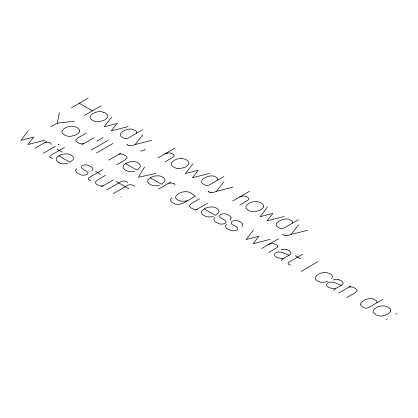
<?xml version="1.0" encoding="UTF-8"?>
<svg xmlns="http://www.w3.org/2000/svg" width="418" height="418" viewBox="0 0 418 418"><rect width="100%" height="100%" fill="white"/><g stroke="black" fill="none" stroke-linecap="round" stroke-linejoin="round"><path stroke-width="0.63" d="M360.692 304.137L360.729 304.837A6.62 3.819 0 0 0 361.398 306.122L364.224 307.841A4.493 2.597 0 0 0 365.766 308.103L367.84 307.993L382.82 299.361M136.728 133.138L136.613 131.895A5.815 3.36 0 0 0 135.834 130.803L132.877 129.319A5.737 3.313 0 0 0 130.97 129.031L128.906 129.125A8.694 5.021 0 0 0 127.83 129.303L124.324 130.505L121.518 132.396A8.548 4.932 0 0 0 120.436 134.559L120.483 135.254A6.62 3.819 0 0 0 121.147 136.54L123.974 138.264A4.493 2.597 0 0 0 125.52 138.525L127.594 138.415L142.575 129.779M217.877 179.991L217.762 178.742A5.815 3.36 0 0 0 216.984 177.655L214.026 176.171A5.737 3.313 0 0 0 212.125 175.884L210.055 175.978A8.694 5.021 0 0 0 208.979 176.156L205.473 177.357L202.667 179.244A8.548 4.932 0 0 0 201.586 181.407L201.633 182.107A6.62 3.819 0 0 0 202.296 183.392L205.123 185.111A4.493 2.597 0 0 0 206.67 185.373L208.744 185.263L223.724 176.631M292.543 223.102L292.428 221.853A5.815 3.36 0 0 0 291.649 220.767L288.692 219.278A5.737 3.313 0 0 0 286.79 218.99L284.721 219.084A8.694 5.021 0 0 0 283.644 219.262L280.138 220.469L277.333 222.355A8.548 4.932 0 0 0 276.256 224.518L276.298 225.213A6.62 3.819 0 0 0 276.962 226.499L279.788 228.223A4.493 2.597 0 0 0 281.335 228.484L283.409 228.374L298.389 219.737M376.973 302.721L376.864 301.472A5.815 3.36 0 0 0 376.08 300.385L373.122 298.901A5.737 3.313 0 0 0 371.221 298.614L369.157 298.708A8.694 5.021 0 0 0 368.075 298.886L364.574 300.087L361.769 301.974A8.548 4.932 0 0 0 360.687 304.137M57.282 123.164L59.434 112.567M144.555 167.048L138.368 177.258L155.689 173.48M92.012 170.988L92.942 168.846A6.453 3.725 0 0 0 92.127 167.508L90.612 166.395A15.335 8.851 0 0 0 89.755 165.936L88.062 165.23A4.237 2.451 0 0 0 87.184 165.011L86.212 164.901A5.659 3.271 0 0 0 85.157 164.906L83.872 165.1A3.84 2.215 0 0 0 83.051 165.382L81.656 166.354L81.421 167.628A4.708 2.717 0 0 0 81.75 168.36L84.196 170.006A10.131 5.847 0 0 1 85.967 170.727L87.9 172.368L87.764 173.684A4.431 2.56 0 0 1 86.834 174.458L85.058 175.069L83.015 175.194A5.549 3.203 0 0 1 81.332 174.98L77.424 173.219A9.593 5.538 0 0 1 76.144 172.012L75.658 170.278L76.818 168.579M230.177 219.878L231.107 217.741M241.844 226.619L242.774 224.476A6.453 3.725 0 0 0 241.959 223.139L240.444 222.026A15.335 8.851 0 0 0 239.587 221.561L237.894 220.861A4.237 2.451 0 0 0 237.016 220.641L236.045 220.532A5.659 3.271 0 0 0 234.989 220.537L233.704 220.73A3.84 2.215 0 0 0 232.883 221.007L231.488 221.984L231.253 223.259A4.708 2.717 0 0 0 231.582 223.991L234.028 225.636A10.131 5.847 0 0 1 235.799 226.357L237.732 227.998L237.596 229.315A4.431 2.56 0 0 1 236.666 230.088L234.89 230.699L232.847 230.825A5.549 3.203 0 0 1 231.164 230.611L227.256 228.85A9.593 5.538 0 0 1 225.976 227.643L225.49 225.908L226.65 224.21M28.34 130.604L20.9 140.385L33.727 137.073L27.865 144.544L44.925 140.182M111.684 116.977L104.244 126.758L117.071 123.441L111.214 130.912L128.269 126.549M192.834 163.83L185.393 173.611L198.221 170.293L192.364 177.765L209.418 173.402M267.499 206.936L260.064 216.717L272.886 213.399L267.029 220.871L284.083 216.514M253.574 229.769L246.139 239.551L258.961 236.238L253.104 243.71L270.159 239.347M142.825 134.899L135.071 144.612L133.546 145.119A12.54 7.237 0 0 1 133.285 145.192L131.936 145.563A3.543 2.043 0 0 1 130.489 145.73A4.028 2.325 0 0 1 129.021 145.6M223.975 181.752L216.221 191.465L214.695 191.966A12.54 7.237 0 0 1 214.434 192.045L213.086 192.411A3.543 2.043 0 0 1 211.639 192.583M298.645 224.858L290.886 234.571L289.36 235.078A12.54 7.237 0 0 1 289.104 235.151L287.751 235.522A3.543 2.043 0 0 1 286.304 235.689M214.983 217.475L213.823 219.168L214.314 220.908A9.593 5.538 0 0 0 215.594 222.115L219.497 223.876A5.549 3.203 0 0 0 221.179 224.09L223.222 223.964L224.999 223.353A4.431 2.56 0 0 0 225.929 222.58L226.065 221.263L224.132 219.617A10.131 5.847 0 0 0 222.366 218.896L219.91 217.255A4.708 2.717 0 0 1 219.586 216.524L219.821 215.249L221.216 214.272A3.84 2.215 0 0 1 222.036 213.995L223.322 213.802A5.659 3.271 0 0 1 224.377 213.797L225.349 213.901A4.237 2.451 0 0 1 226.227 214.12L227.92 214.826A15.335 8.851 0 0 1 228.777 215.291L230.292 216.404A6.453 3.725 0 0 1 231.112 217.741M327.743 281.11L325.507 281.998L321.494 282.343A5.303 3.062 0 0 1 320.616 282.228L317.178 280.917L315.595 279.313A8.438 4.875 0 0 1 315.266 277.589L316.395 275.765A15.544 8.977 0 0 1 318.903 273.989L322.09 272.745L324.953 272.431A11.882 6.86 0 0 1 326.939 272.708A12.963 7.487 0 0 1 327.749 272.886L330.638 274.036A8.569 4.948 0 0 1 331.939 275.128L332.357 275.749A4.488 2.592 0 0 1 332.503 276.382L331.887 278.189A15.382 8.883 0 0 1 331.568 278.623M171.981 197.886L170.549 199.104A4.311 2.487 0 0 0 170.293 199.935C171.046 202.934 174.828 204.021 177.535 204.433A5.298 3.057 0 0 0 179.087 204.418L183.695 202.934L195.352 196.246L190.953 193.001A16.668 9.624 0 0 0 189.798 192.452L189.511 192.327A5.957 3.438 0 0 0 187.604 191.805L184.975 191.705A10.048 5.8 0 0 0 183.779 191.82A9.154 5.288 0 0 0 181.652 192.27L179.327 193.194A14.17 8.182 0 0 0 178.381 193.727L176.49 195.29A8.323 4.807 0 0 0 175.691 196.998L175.712 197.683A6.296 3.637 0 0 0 176.349 198.958L178.685 200.535A6.698 3.866 0 0 0 180.179 201.001L183.784 201.272L187.416 200.828M71.421 107.807L88.135 98.157M50.834 126.842L57.203 123.164L74.373 121.236M84.53 115.373L101.24 105.728M34.757 148.39L46.873 141.394M43.253 153.291L55.369 146.3M86.103 133.17L77.774 138.013L75.877 140.035A3.94 2.273 0 0 0 75.867 140.699L77.079 142.204L79.843 143.52A5.45 3.145 0 0 0 81.672 143.787L83.657 143.688M64.461 147.449L50.468 155.533L49.899 156.097L49.799 156.954M81.876 144.717L93.987 137.726M96.919 141.164L103.084 137.606M91.213 150.062L107.849 140.443M96.37 153.04L113.006 143.421M108.675 160.188L120.786 153.197M102.865 169.619L88.867 177.702L88.318 178.23L88.203 179.129A4.008 2.315 0 0 0 89.201 179.959M116.69 164.817L124.982 159.995L126.926 157.988A3.945 2.278 0 0 0 126.947 157.32L125.724 155.794L122.929 154.446A5.873 3.391 0 0 0 121.074 154.143L119.057 154.195M105.592 175.294L97.258 180.142L95.361 182.159A3.94 2.273 0 0 0 95.351 182.823L96.563 184.328L99.327 185.644A5.45 3.145 0 0 0 101.156 185.911L103.147 185.811M101.36 186.841L113.477 179.85M158.072 157.863L174.902 148.15M106.71 189.929L121.131 181.605A3.354 1.938 0 0 1 122.74 181.088L123.749 181.025A5.638 3.255 0 0 1 124.397 181.046L124.998 181.109A3.861 2.231 0 0 1 126.816 181.689L126.926 181.788A10.518 6.071 0 0 1 127.135 181.992L127.83 182.723M165.131 161.938L173.815 156.672A2.492 1.437 0 0 0 174.201 155.909A4.128 2.383 0 0 0 173.705 154.77M113.194 193.675L127.615 185.346A3.354 1.938 0 0 1 129.219 184.834L130.228 184.766A5.638 3.255 0 0 1 130.876 184.793L131.482 184.855A3.861 2.231 0 0 1 133.3 185.435L133.41 185.529A10.518 6.071 0 0 1 133.619 185.733L134.314 186.465M120.661 197.014L121.016 196.805M158.647 189.04L170.758 182.044M199.632 198.717L191.303 203.561L189.406 205.578A3.94 2.273 0 0 0 189.396 206.241L190.608 207.746L193.372 209.063A5.45 3.145 0 0 0 195.201 209.334L197.186 209.23M195.405 210.264L207.516 203.268M232.742 200.974L249.567 191.256M239.796 205.045L248.485 199.783A2.492 1.437 0 0 0 248.867 199.015A4.128 2.383 0 0 0 248.376 197.876A7.425 4.284 0 0 0 246.583 196.726A5.685 3.281 0 0 0 244.211 196.094A5.7 3.292 0 0 0 241.708 196.235M261.626 248.522L278.451 238.809M268.68 252.597L277.369 247.331A2.492 1.437 0 0 0 277.756 246.568M300.667 239.19L301.023 238.986M302.752 254.149L288.76 262.232L288.19 262.802L288.096 263.659A4.008 2.315 0 0 0 289.094 264.489A8.193 4.729 0 0 0 290.139 265.038L290.677 265.211M301.19 271.334L317.899 261.689M338.711 293.002L350.827 286.006M346.726 297.626L355.018 292.804L356.967 290.803A3.945 2.278 0 0 0 356.982 290.129L355.76 288.603L352.964 287.255A5.873 3.391 0 0 0 351.11 286.952L349.093 287.004M386.195 319.843L387.188 319.268M395.877 314.252L397.1 313.547M281.162 249.948L282.599 249.374A2.811 1.625 0 0 1 283.775 249.264M333.298 280.05L334.734 279.475A2.811 1.625 0 0 1 335.91 279.365A4.755 2.743 0 0 1 338.428 279.705M240.355 196.659L240.575 196.554A3.438 1.985 0 0 1 241.693 196.209M165.413 153.683L165.909 153.443A3.438 1.985 0 0 1 167.028 153.103M268.967 244.342L268.455 244.582M165.194 153.787L164.927 153.913M239.859 196.894L239.592 197.019M135.108 144.576L151.744 140.312M216.258 191.428L232.894 187.159M290.923 234.535L307.559 230.271M45.05 142.475L49.178 142.501A2.795 1.615 0 0 1 49.789 142.768M168.935 183.126L173.062 183.152A2.795 1.615 0 0 1 173.674 183.418M283.101 258.747L277.803 257.812A7.822 4.514 0 0 1 276.528 257.216L275.002 256.035A5.523 3.187 0 0 1 274.427 254.912L274.412 254.609A4.039 2.336 0 0 1 274.741 253.742L275.457 253.078A6.233 3.6 0 0 1 276.084 252.702L277.045 252.3A4.279 2.471 0 0 1 278.649 252.012L280.123 252.054A6.442 3.72 0 0 1 282.27 252.519A15.111 8.726 0 0 1 283.315 252.921M335.236 288.843L329.938 287.908A7.822 4.514 0 0 1 328.663 287.318L327.137 286.131A5.523 3.187 0 0 1 326.557 285.013L326.547 284.71A4.039 2.336 0 0 1 326.876 283.843L327.592 283.179A6.233 3.6 0 0 1 328.214 282.798L329.18 282.401A4.279 2.471 0 0 1 330.779 282.113L332.253 282.155A6.442 3.72 0 0 1 334.405 282.62A15.111 8.726 0 0 1 335.445 283.023L341.093 285.332M140.495 150.908L140.976 150.945A3.386 1.954 0 0 0 142.371 150.841L144.44 149.978L145.323 148.902M177.42 168.459L178.486 168.59A6.657 3.846 0 0 0 180.085 168.6L184.871 167.289A16.265 9.389 0 0 0 186.261 166.526L188.351 164.671A7.67 4.431 0 0 0 188.863 163.36L188.873 162.884A6.902 3.987 0 0 0 188.361 161.536L187.039 160.293A10.69 6.176 0 0 0 186.13 159.744L184.631 159.091A7.618 4.399 0 0 0 181.255 158.479M52.386 158.506L51.853 158.333A8.193 4.729 0 0 1 50.787 157.795A4.008 2.315 0 0 1 49.773 156.964M90.79 180.68L90.251 180.503A8.193 4.729 0 0 1 89.191 179.97M288.958 255.231L283.315 252.921M103.481 112.238L104.981 112.891A10.69 6.176 0 0 1 105.89 113.44L107.212 114.689A6.902 3.987 0 0 1 107.724 116.032L107.708 116.507A7.67 4.431 0 0 1 107.201 117.819L105.111 119.679A16.265 9.389 0 0 1 103.721 120.436L98.935 121.748A6.657 3.846 0 0 1 97.337 121.737L96.271 121.612A8.564 4.943 0 0 1 92.618 120.353L90.455 118.446A6.636 3.83 0 0 1 90.105 117.301A6.965 4.023 0 0 1 90.178 116.606A7.613 4.394 0 0 1 90.44 115.953C92.179 113.377 95.393 112.128 98.371 111.69A6.73 3.882 0 0 1 100.106 111.632A7.618 4.399 0 0 1 103.486 112.238M59.795 163.072L62.392 163.84L65.626 163.83A31.491 18.183 0 0 0 68.066 163.323M79.305 103.256L92.415 110.822M295.291 255.795L300.511 258.81M125.719 163.6L136.916 170.063L139.884 167.477A8.329 4.807 0 0 0 140.218 166.876A6.124 3.532 0 0 0 140.401 166.056L140.323 165.408A7.336 4.237 0 0 0 139.236 163.757L139.011 163.569A9.504 5.486 0 0 0 136.832 162.309L136.514 162.189A7.278 4.201 0 0 0 134.1 161.609L129.956 161.844L126.837 162.91A44.46 25.67 0 0 0 125.165 163.913L123.937 164.901A7.325 4.232 0 0 0 123.242 165.983L123.132 167.686A6.479 3.741 0 0 0 123.785 168.872L124.24 169.311A12.065 6.965 0 0 0 126.68 170.81L129.277 171.584L132.511 171.568A31.491 18.183 0 0 0 134.951 171.066M150.302 177.796L161.5 184.26L164.467 181.668A8.329 4.807 0 0 0 164.802 181.072A6.124 3.532 0 0 0 164.985 180.247L164.906 179.604A7.336 4.237 0 0 0 163.814 177.948L163.595 177.76A9.504 5.486 0 0 0 161.416 176.5L161.097 176.38A7.278 4.201 0 0 0 158.683 175.8L154.54 176.041L151.421 177.101A44.46 25.67 0 0 0 149.749 178.11L148.521 179.097A7.325 4.232 0 0 0 147.82 180.179L147.711 181.877A6.479 3.741 0 0 0 148.369 183.063L148.824 183.502A12.065 6.965 0 0 0 151.264 185.007L153.861 185.775L157.095 185.764A31.491 18.183 0 0 0 159.535 185.258M204.245 208.937L215.442 215.401L218.41 212.814A8.329 4.807 0 0 0 218.745 212.213A6.124 3.532 0 0 0 218.927 211.388L218.844 210.745A7.336 4.237 0 0 0 217.757 209.089L217.538 208.906A9.504 5.486 0 0 0 215.359 207.647L215.04 207.521A7.278 4.201 0 0 0 212.626 206.947L208.483 207.182L205.363 208.242A44.46 25.67 0 0 0 203.691 209.251L202.464 210.238A7.325 4.232 0 0 0 201.763 211.32L201.654 213.023A6.479 3.741 0 0 0 202.312 214.209L202.767 214.643A12.065 6.965 0 0 0 205.207 216.148L207.803 216.921L211.038 216.905A31.491 18.183 0 0 0 213.478 216.404M116.136 181.412L122.239 184.939M122.62 185.158L128.723 188.68M57 149.095L62.219 152.11M95.403 171.265L100.623 174.28M58.833 155.862L70.025 162.325L72.998 159.733A8.329 4.807 0 0 0 73.333 159.138A6.124 3.532 0 0 0 73.516 158.312L73.432 157.67A7.336 4.237 0 0 0 72.345 156.013L72.121 155.825A9.504 5.486 0 0 0 69.947 154.566L69.628 154.446A7.278 4.201 0 0 0 67.214 153.866L63.071 154.106L59.952 155.167A44.46 25.67 0 0 0 58.28 156.175L57.052 157.163A7.325 4.232 0 0 0 56.352 158.244L56.242 159.942A6.479 3.741 0 0 0 56.9 161.129L57.355 161.567A12.065 6.965 0 0 0 59.795 163.072M289.507 250.915L289.648 250.999A6.667 3.851 0 0 1 290.176 251.333L291.032 253.047A3.955 2.283 0 0 1 290.808 253.825L290.04 254.614A17.504 10.105 0 0 1 289.141 255.189L283.2 258.643A10.91 6.296 0 0 0 282.15 259.447L281.925 259.677A6.359 3.673 0 0 0 281.366 260.451M283.043 234.582L282.746 234.169M208.378 191.475L208.08 191.057M127.197 144.586L126.931 144.21M49.826 142.752A5.784 3.339 0 0 1 51.189 144.372M333.496 290.552A6.359 3.673 0 0 1 334.066 289.773L334.29 289.549A10.91 6.296 0 0 1 335.34 288.744L341.281 285.29A17.504 10.105 0 0 0 342.175 284.715L342.943 283.926A3.955 2.283 0 0 0 343.162 283.148L342.326 281.455A6.667 3.851 0 0 0 341.778 281.1L341.642 281.011A11.683 6.745 0 0 0 338.47 279.658M286.335 249.562A11.683 6.745 0 0 1 289.486 250.925M283.775 249.227A4.755 2.743 0 0 1 286.293 249.603M269.464 244.107A3.438 1.985 0 0 1 270.577 243.762M270.592 243.788A5.7 3.292 0 0 1 273.1 243.621A5.685 3.281 0 0 1 275.467 244.284A7.425 4.284 0 0 1 277.244 245.434A4.128 2.383 0 0 1 277.735 246.568M173.71 183.403A5.784 3.339 0 0 1 175.079 185.022M282.96 234.608A3.919 2.262 0 0 0 284.799 235.6A4.028 2.325 0 0 0 286.304 235.674M210.134 192.489A3.919 2.262 0 0 1 208.295 191.501M211.633 192.567A4.028 2.325 0 0 1 210.17 192.452M181.255 158.479A6.73 3.882 0 0 0 179.521 158.537C176.542 158.976 173.329 160.23 171.589 162.806A7.613 4.394 0 0 0 171.328 163.459A6.965 4.023 0 0 0 171.255 164.154A6.636 3.83 0 0 0 171.605 165.298L173.768 167.205A8.564 4.943 0 0 0 177.42 168.464M167.043 153.129A5.7 3.292 0 0 1 169.546 152.962A5.685 3.281 0 0 1 171.913 153.625A7.425 4.284 0 0 1 173.689 154.775M128.984 145.642A3.919 2.262 0 0 1 127.145 144.649M79.551 130.876L79.535 131.111A7.67 4.431 0 0 1 79.023 132.428L76.933 134.282A16.265 9.389 0 0 1 75.543 135.045L70.757 136.352A6.657 3.846 0 0 1 69.163 136.346L68.092 136.216A8.564 4.943 0 0 1 64.44 134.957L62.282 133.049A6.636 3.83 0 0 1 61.927 131.91A6.965 4.023 0 0 1 62 131.215A7.613 4.394 0 0 1 62.261 130.557C64.001 127.986 67.214 126.732 70.193 126.293A6.73 3.882 0 0 1 71.927 126.236A7.618 4.399 0 0 1 75.308 126.847L76.802 127.5A10.69 6.176 0 0 1 77.711 128.049L79.033 129.293A6.902 3.987 0 0 1 79.545 130.641L79.551 130.876M263.544 206.231L263.528 206.466A7.67 4.431 0 0 1 263.016 207.783L260.926 209.637A16.265 9.389 0 0 1 259.536 210.395L254.75 211.707A6.657 3.846 0 0 1 253.156 211.696L252.085 211.571A8.564 4.943 0 0 1 248.433 210.311L246.275 208.404A6.636 3.83 0 0 1 245.92 207.265A6.965 4.023 0 0 1 245.993 206.57A7.613 4.394 0 0 1 246.254 205.912C247.994 203.336 251.208 202.087 254.186 201.648A6.73 3.882 0 0 1 255.92 201.591A7.618 4.399 0 0 1 259.301 202.197L260.795 202.85A10.69 6.176 0 0 1 261.705 203.399L263.032 204.648A6.902 3.987 0 0 1 263.539 205.996L263.544 206.231M390.736 310.537L390.72 310.773A7.67 4.431 0 0 1 390.208 312.089L388.118 313.944A16.265 9.389 0 0 1 386.728 314.707L381.942 316.013A6.657 3.846 0 0 1 380.349 316.008L379.283 315.877A8.564 4.943 0 0 1 375.625 314.618L373.467 312.711A6.636 3.83 0 0 1 373.112 311.572A6.965 4.023 0 0 1 373.185 310.877A7.613 4.394 0 0 1 373.446 310.219C375.186 307.648 378.405 306.394 381.378 305.955A6.73 3.882 0 0 1 383.113 305.898A7.618 4.399 0 0 1 386.493 306.509L387.988 307.162A10.69 6.176 0 0 1 388.897 307.711L390.224 308.954A6.902 3.987 0 0 1 390.731 310.302L390.736 310.537M58.264 144.508L58.839 144.518L58.264 144.508"/></g></svg>
